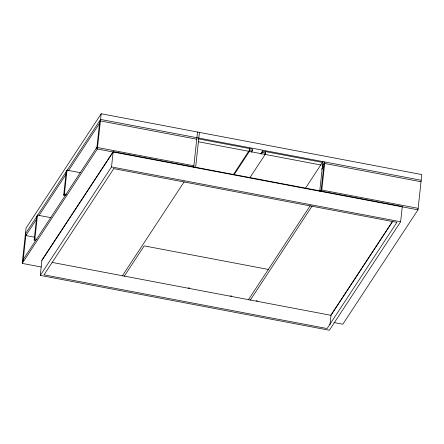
<?xml version="1.0" encoding="UTF-8"?>
<svg xmlns="http://www.w3.org/2000/svg" width="444" height="444" viewBox="0 0 444 444"><rect width="100%" height="100%" fill="white"/><g stroke="black" fill="none" stroke-linecap="round" stroke-linejoin="round"><path stroke-width="0.67" d="M41.198 266.999L22.2 263.397L26.03 228.144L101.188 113.753L421.8 174.575L417.971 209.829L342.812 324.22L333.993 322.544M23.105 260.778L25.991 234.188L25.253 235.314M35.498 240.404L34.144 240.149L36.735 216.25L37.479 215.124L51.049 217.699M34.144 240.149L34.882 239.022L37.479 215.124M40.265 275.402L111.527 166.938L113.187 151.643L402.286 206.488L400.627 221.784L329.365 330.247L40.265 275.402L41.925 260.106L112.809 152.22M65.723 195.565L63.686 195.182L66.284 171.279L67.022 170.152L80.592 172.727M63.686 195.182L64.424 194.056L67.022 170.152M22.2 263.397L97.358 149.006L101.188 113.753M122.439 275.746L122.477 275.385M193.701 167.283L197.53 132.029M195.593 167.643L199.423 132.39M249.7 148.59L249.395 151.432L234.171 174.603M251.415 152.242L252.558 150.505L252.703 149.162L198.046 138.794M261.205 154.101L262.349 152.364L262.493 151.021L322.588 162.421M265.495 151.587L265.19 154.429L249.961 177.6M319.736 191.192L322.943 161.616L305.483 188.189M321.628 191.553L324.841 161.977L322.183 166.017M329.953 324.814L331.024 314.951L392.052 222.067M25.413 233.822L100.572 119.43L421.184 180.253M36.48 219.347L25.846 235.531L34.665 237.207M39.139 215.301L66.478 173.682M68.382 170.79L99.523 123.393M23.249 259.435L96.925 147.291M22.361 261.904L23.11 260.7M41.886 260.467L113.148 152.003M122.339 275.896L184.21 181.724M124.209 276.296L144.189 245.876L268.331 269.43M233.189 174.847L249.556 149.939L252.558 150.505M260.589 153.918L262.493 151.021M264.591 154.09L265.351 152.936L262.349 152.364M321.517 169.408L323.793 165.939M248.346 299.844L310.245 205.633M320.435 190.998L321.195 189.838M250.266 300.166L312.138 205.994M392.774 221.267L330.985 315.312L52.042 262.393M196.748 139.2L100.405 120.923L99.667 122.05L96.781 148.64L97.519 147.513L193.862 165.79M421.023 181.746L324.681 163.47L323.937 164.596L321.051 191.181L321.789 190.06L418.131 208.336M198.418 141.758L320.923 165.002M97.358 149.006L417.971 209.829M111.527 166.938L400.627 221.784M64.424 194.056L66.461 194.439M34.882 239.022L36.919 239.41M188.273 287.867L189.632 288.128M230.419 295.865L231.779 296.126M256.249 300.766L257.609 301.021M113.786 168.637L44.006 274.847L327.106 328.554L396.886 222.339L113.786 168.637"/></g></svg>
